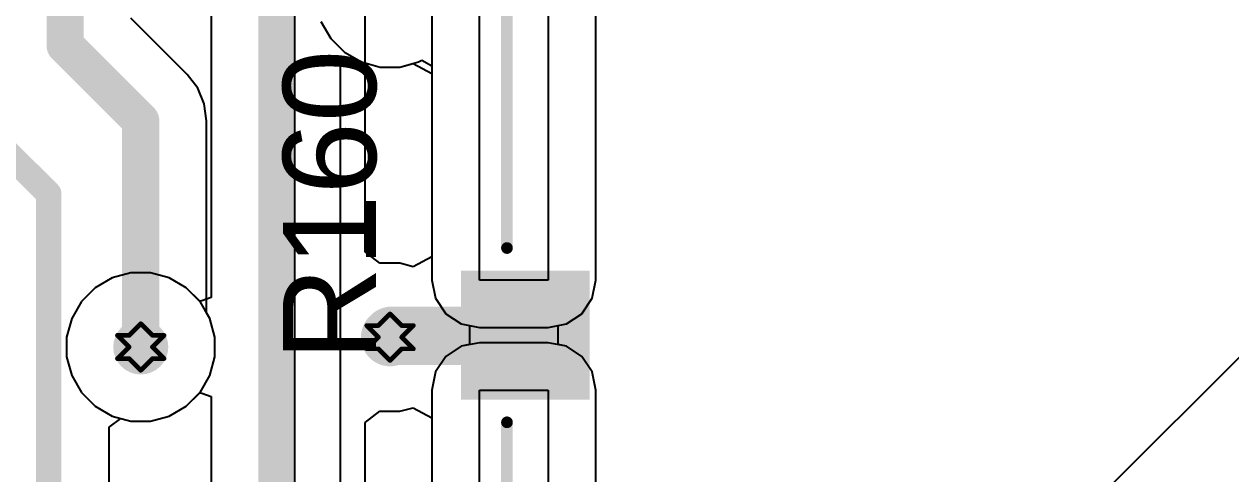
# Model space of a CAD drawing. Header units: inches. Extents: x -3 to 5437, y -3 to 5435.
# Drawn here: x 92.94 to 106.09, y 107.86 to 112.77 of the extents above; entities that cross this region are included whole.
import ezdxf

# ---------------------------------------------------------------- set-up
doc = ezdxf.new("R2010")
doc.units = ezdxf.units.IN
for name, color, linetype in [('Bottom Layer', 5, 'Continuous'), ('Bottom Solder', 6, 'Continuous'), ('Drill Drawing', 1, 'Continuous'), ('GND', 16, 'Continuous'), ('Keep-Out Layer', 6, 'Continuous'), ('PWR', 76, 'Continuous'), ('Top Layer', 1, 'Continuous'), ('Top Overlay', 2, 'Continuous'), ('Top Paste', 8, 'Continuous'), ('Top Solder', 216, 'Continuous'), ('Via Holes', 16, 'Continuous')]:
    doc.layers.add(name, color=color, linetype=linetype)
doc.styles.add('Arial', font='', dxfattribs={"height": 0.2})
doc.styles.get('Arial').set_extended_font_data('Arial')

# ---------------------------------------------------------------- blocks, each defined once
blk = doc.blocks.new('DM3BT_DSF_PEJS_75')
at = {"layer": 'Top Layer'}
blk.add_hatch(color=1, dxfattribs=at).paths.add_polyline_path([(6.05, 3.85), (7.25, 3.85), (7.25, 2.65), (6.05, 2.65)])
at = {"layer": 'Top Paste'}
blk.add_hatch(color=8, dxfattribs=at).paths.add_polyline_path([(6.05, 3.85), (7.25, 3.85), (7.25, 2.65), (6.05, 2.65)])
at = {"layer": 'Top Solder'}
blk.add_hatch(color=216, dxfattribs=at).paths.add_polyline_path([(5.948, 3.952), (7.352, 3.952), (7.352, 2.548), (5.948, 2.548)])
at = {"layer": 'Keep-Out Layer'}
for p, q in [((6.4, 3.85), (6.4, 7.1)), ((7.15, 7.1), (7.15, 3.85)), ((7.15, 3.85), (6.4, 3.85)), ((6.4, -0.95), (6.4, 2.65)), ((6.4, 2.65), (7.15, 2.65)), ((7.15, 2.65), (7.15, -0.95))]:
    blk.add_line(p, q, dxfattribs=at)
at = {"layer": 'Top Overlay'}
for points in [[(6.85, 7.65, 0.127, 0.127, 0), (6.85, 4.2, 0.127, 0.127, 0)], [(6.85, 2.3, 0.127, 0.127, 0), (6.85, -2.2, 0.127, 0.127, 0)]]:
    blk.add_lwpolyline(points, format="xyseb", dxfattribs=at)
for points in [[(6.818, 4.2, 0.0635, 0.0635, 1), (6.882, 4.2, 0.0635, 0.0635, 1)], [(6.818, 2.3, 0.0635, 0.0635, 1), (6.882, 2.3, 0.0635, 0.0635, 1)]]:
    blk.add_lwpolyline(points, format="xyseb", close=True, dxfattribs=at)

msp = doc.modelspace()

# ---------------------------------------------------------------- hatches: boundary and pattern name
at = {"layer": 'Bottom Layer'}
h = msp.add_hatch(color=5, dxfattribs=at)
edge = h.paths.add_edge_path()
edge.add_arc((96.926, 109.352), 0.3, 0, 360)
h = msp.add_hatch(color=5, dxfattribs=at)
edge = h.paths.add_edge_path()
edge.add_arc((94.209, 109.245), 0.3, 0, 360)
at = {"layer": 'Bottom Solder'}
h = msp.add_hatch(color=6, dxfattribs=at)
edge = h.paths.add_edge_path()
edge.add_arc((94.209, 109.245), 0.15, 0, 360)
at = {"layer": 'GND'}
h = msp.add_hatch(color=16, dxfattribs=at)
edge = h.paths.add_edge_path()
edge.add_arc((96.926, 109.352), 0.3, 0, 360)
h = msp.add_hatch(color=16, dxfattribs=at)
edge = h.paths.add_edge_path()
edge.add_arc((94.209, 109.245), 0.3, 0, 360)
at = {"layer": 'PWR'}
h = msp.add_hatch(color=76, dxfattribs=at)
edge = h.paths.add_edge_path()
edge.add_arc((96.926, 109.352), 0.3, 0, 360)
h = msp.add_hatch(color=76, dxfattribs=at)
edge = h.paths.add_edge_path()
edge.add_arc((94.209, 109.245), 0.3, 0, 360)
at = {"layer": 'Top Layer'}
h = msp.add_hatch(color=1, dxfattribs=at)
edge = h.paths.add_edge_path()
edge.add_arc((96.926, 109.352), 0.3, 0, 360)
h = msp.add_hatch(color=1, dxfattribs=at)
edge = h.paths.add_edge_path()
edge.add_arc((94.209, 109.245), 0.3, 0, 360)
at = {"layer": 'Top Solder'}
h = msp.add_hatch(color=216, dxfattribs=at)
edge = h.paths.add_edge_path()
edge.add_arc((94.209, 109.245), 0.15, 0, 360)
at = {"layer": 'Via Holes'}
h = msp.add_hatch(color=7, dxfattribs=at)
edge = h.paths.add_edge_path()
edge.add_arc((96.926, 109.352), 0.15, 0, 360)
h = msp.add_hatch(color=7, dxfattribs=at)
edge = h.paths.add_edge_path()
edge.add_arc((94.209, 109.245), 0.15, 0, 360)

# ---------------------------------------------------------------- linework, layer by layer
at = {"layer": 'Bottom Layer'}
for p, q in [((94.977, 113.538), (94.977, 109.784)), ((99.169, 109.974), (99.169, 113.574)), ((96.386, 112.338), (96.513, 112.412)), ((96.513, 112.412), (96.615, 112.353)), ((96.615, 112.353), (96.82, 112.298)), ((97.033, 112.298), (97.238, 112.353)), ((97.238, 112.353), (97.273, 112.373)), ((97.273, 112.373), (97.383, 112.31)), ((96.386, 84.14), (96.386, 112.338)), ((96.82, 112.298), (97.033, 112.298)), ((97.383, 112.31), (97.383, 109.974)), ((93.897, 109.998), (93.712, 109.892)), ((94.102, 110.053), (93.897, 109.998)), ((94.315, 110.053), (94.102, 110.053)), ((94.52, 109.998), (94.315, 110.053)), ((94.705, 109.892), (94.52, 109.998)), ((97.383, 109.974), (97.423, 109.776)), ((99.13, 109.776), (99.169, 109.974)), ((93.712, 109.892), (93.562, 109.742)), ((94.85, 109.746), (94.705, 109.892)), ((93.562, 109.742), (93.456, 109.557)), ((94.873, 109.748), (94.85, 109.746)), ((94.977, 109.784), (94.873, 109.748)), ((97.423, 109.776), (97.535, 109.608)), ((99.017, 109.608), (99.13, 109.776)), ((97.535, 109.608), (97.703, 109.496)), ((98.849, 109.496), (99.017, 109.608)), ((93.456, 109.557), (93.401, 109.352)), ((97.703, 109.496), (97.901, 109.457)), ((97.901, 109.457), (98.651, 109.457)), ((98.651, 109.457), (98.849, 109.496)), ((93.401, 109.352), (93.401, 109.139)), ((97.703, 109.253), (97.535, 109.141)), ((97.901, 109.292), (97.703, 109.253)), ((98.651, 109.292), (97.901, 109.292)), ((98.849, 109.253), (98.651, 109.292)), ((99.017, 109.141), (98.849, 109.253)), ((93.401, 109.139), (93.456, 108.934)), ((97.535, 109.141), (97.423, 108.973)), ((99.13, 108.973), (99.017, 109.141)), ((93.456, 108.934), (93.562, 108.749)), ((97.423, 108.973), (97.383, 108.774)), ((99.169, 108.774), (99.13, 108.973)), ((93.562, 108.749), (93.712, 108.599)), ((94.705, 108.599), (94.85, 108.744)), ((94.85, 108.744), (94.873, 108.743)), ((94.873, 108.743), (94.977, 108.707)), ((94.977, 108.707), (94.977, 101.892)), ((97.383, 108.774), (97.383, 105.524)), ((99.169, 105.524), (99.169, 108.774)), ((93.712, 108.599), (93.897, 108.492)), ((94.52, 108.492), (94.705, 108.599)), ((93.897, 108.492), (94.102, 108.437)), ((94.102, 108.437), (94.315, 108.437)), ((94.315, 108.437), (94.52, 108.492))]:
    msp.add_line(p, q, dxfattribs=at)
msp.add_lwpolyline([(95.682, 83.744, 0.381, 0.381, 0), (95.682, 113.538, 0.381, 0.381, 0)], format="xyseb", dxfattribs=at)
at = {"layer": 'Bottom Solder'}
msp.add_line((0.338, 3.382), (5436.901, 5435.166), dxfattribs=at)
at = {"layer": 'Drill Drawing'}
for points in [[(96.799, 109.479, 0.0508, 0.0508, 0), (96.926, 109.606, 0.0508, 0.0508, 0)], [(96.926, 109.606, 0.0508, 0.0508, 0), (97.053, 109.479, 0.0508, 0.0508, 0)], [(94.082, 109.372, 0.0508, 0.0508, 0), (94.209, 109.499, 0.0508, 0.0508, 0)], [(94.209, 109.499, 0.0508, 0.0508, 0), (94.336, 109.372, 0.0508, 0.0508, 0)], [(96.672, 109.479, 0.0508, 0.0508, 0), (96.799, 109.352, 0.0508, 0.0508, 0)], [(96.672, 109.479, 0.0508, 0.0508, 0), (96.799, 109.479, 0.0508, 0.0508, 0)], [(97.053, 109.479, 0.0508, 0.0508, 0), (97.18, 109.479, 0.0508, 0.0508, 0)], [(97.053, 109.352, 0.0508, 0.0508, 0), (97.18, 109.479, 0.0508, 0.0508, 0)], [(93.955, 109.372, 0.0508, 0.0508, 0), (94.082, 109.245, 0.0508, 0.0508, 0)], [(93.955, 109.372, 0.0508, 0.0508, 0), (94.082, 109.372, 0.0508, 0.0508, 0)], [(94.336, 109.372, 0.0508, 0.0508, 0), (94.463, 109.372, 0.0508, 0.0508, 0)], [(94.336, 109.245, 0.0508, 0.0508, 0), (94.463, 109.372, 0.0508, 0.0508, 0)], [(96.672, 109.225, 0.0508, 0.0508, 0), (96.799, 109.352, 0.0508, 0.0508, 0)], [(97.053, 109.352, 0.0508, 0.0508, 0), (97.18, 109.225, 0.0508, 0.0508, 0)], [(93.955, 109.118, 0.0508, 0.0508, 0), (94.082, 109.245, 0.0508, 0.0508, 0)], [(94.336, 109.245, 0.0508, 0.0508, 0), (94.463, 109.118, 0.0508, 0.0508, 0)], [(96.672, 109.225, 0.0508, 0.0508, 0), (96.799, 109.225, 0.0508, 0.0508, 0)], [(96.799, 109.225, 0.0508, 0.0508, 0), (96.926, 109.098, 0.0508, 0.0508, 0)], [(96.926, 109.098, 0.0508, 0.0508, 0), (97.053, 109.225, 0.0508, 0.0508, 0)], [(97.053, 109.225, 0.0508, 0.0508, 0), (97.18, 109.225, 0.0508, 0.0508, 0)], [(93.955, 109.118, 0.0508, 0.0508, 0), (94.082, 109.118, 0.0508, 0.0508, 0)], [(94.082, 109.118, 0.0508, 0.0508, 0), (94.209, 108.991, 0.0508, 0.0508, 0)], [(94.209, 108.991, 0.0508, 0.0508, 0), (94.336, 109.118, 0.0508, 0.0508, 0)], [(94.336, 109.118, 0.0508, 0.0508, 0), (94.463, 109.118, 0.0508, 0.0508, 0)]]:
    msp.add_lwpolyline(points, format="xyseb", dxfattribs=at)
for points in [[(96.914, 109.606, 0.0254, 0.0254, 1), (96.939, 109.606, 0.0254, 0.0254, 1)], [(96.914, 109.606, 0.0254, 0.0254, 1), (96.939, 109.606, 0.0254, 0.0254, 1)], [(94.196, 109.499, 0.0254, 0.0254, 1), (94.221, 109.499, 0.0254, 0.0254, 1)], [(94.196, 109.499, 0.0254, 0.0254, 1), (94.221, 109.499, 0.0254, 0.0254, 1)], [(96.66, 109.479, 0.0254, 0.0254, 1), (96.685, 109.479, 0.0254, 0.0254, 1)], [(96.66, 109.479, 0.0254, 0.0254, 1), (96.685, 109.479, 0.0254, 0.0254, 1)], [(96.787, 109.479, 0.0254, 0.0254, 1), (96.812, 109.479, 0.0254, 0.0254, 1)], [(96.787, 109.479, 0.0254, 0.0254, 1), (96.812, 109.479, 0.0254, 0.0254, 1)], [(97.041, 109.479, 0.0254, 0.0254, 1), (97.066, 109.479, 0.0254, 0.0254, 1)], [(97.041, 109.479, 0.0254, 0.0254, 1), (97.066, 109.479, 0.0254, 0.0254, 1)], [(97.168, 109.479, 0.0254, 0.0254, 1), (97.193, 109.479, 0.0254, 0.0254, 1)], [(97.168, 109.479, 0.0254, 0.0254, 1), (97.193, 109.479, 0.0254, 0.0254, 1)], [(93.942, 109.372, 0.0254, 0.0254, 1), (93.967, 109.372, 0.0254, 0.0254, 1)], [(93.942, 109.372, 0.0254, 0.0254, 1), (93.967, 109.372, 0.0254, 0.0254, 1)], [(94.069, 109.372, 0.0254, 0.0254, 1), (94.094, 109.372, 0.0254, 0.0254, 1)], [(94.069, 109.372, 0.0254, 0.0254, 1), (94.094, 109.372, 0.0254, 0.0254, 1)], [(94.323, 109.372, 0.0254, 0.0254, 1), (94.348, 109.372, 0.0254, 0.0254, 1)], [(94.323, 109.372, 0.0254, 0.0254, 1), (94.348, 109.372, 0.0254, 0.0254, 1)], [(94.45, 109.372, 0.0254, 0.0254, 1), (94.475, 109.372, 0.0254, 0.0254, 1)], [(94.45, 109.372, 0.0254, 0.0254, 1), (94.475, 109.372, 0.0254, 0.0254, 1)], [(96.787, 109.352, 0.0254, 0.0254, 1), (96.812, 109.352, 0.0254, 0.0254, 1)], [(96.787, 109.352, 0.0254, 0.0254, 1), (96.812, 109.352, 0.0254, 0.0254, 1)], [(97.041, 109.352, 0.0254, 0.0254, 1), (97.066, 109.352, 0.0254, 0.0254, 1)], [(97.041, 109.352, 0.0254, 0.0254, 1), (97.066, 109.352, 0.0254, 0.0254, 1)], [(94.069, 109.245, 0.0254, 0.0254, 1), (94.094, 109.245, 0.0254, 0.0254, 1)], [(94.069, 109.245, 0.0254, 0.0254, 1), (94.094, 109.245, 0.0254, 0.0254, 1)], [(94.323, 109.245, 0.0254, 0.0254, 1), (94.348, 109.245, 0.0254, 0.0254, 1)], [(94.323, 109.245, 0.0254, 0.0254, 1), (94.348, 109.245, 0.0254, 0.0254, 1)], [(96.66, 109.225, 0.0254, 0.0254, 1), (96.685, 109.225, 0.0254, 0.0254, 1)], [(96.66, 109.225, 0.0254, 0.0254, 1), (96.685, 109.225, 0.0254, 0.0254, 1)], [(96.787, 109.225, 0.0254, 0.0254, 1), (96.812, 109.225, 0.0254, 0.0254, 1)], [(96.787, 109.225, 0.0254, 0.0254, 1), (96.812, 109.225, 0.0254, 0.0254, 1)], [(97.041, 109.225, 0.0254, 0.0254, 1), (97.066, 109.225, 0.0254, 0.0254, 1)], [(97.041, 109.225, 0.0254, 0.0254, 1), (97.066, 109.225, 0.0254, 0.0254, 1)], [(97.168, 109.225, 0.0254, 0.0254, 1), (97.193, 109.225, 0.0254, 0.0254, 1)], [(97.168, 109.225, 0.0254, 0.0254, 1), (97.193, 109.225, 0.0254, 0.0254, 1)], [(93.942, 109.118, 0.0254, 0.0254, 1), (93.967, 109.118, 0.0254, 0.0254, 1)], [(93.942, 109.118, 0.0254, 0.0254, 1), (93.967, 109.118, 0.0254, 0.0254, 1)], [(94.069, 109.118, 0.0254, 0.0254, 1), (94.094, 109.118, 0.0254, 0.0254, 1)], [(94.069, 109.118, 0.0254, 0.0254, 1), (94.094, 109.118, 0.0254, 0.0254, 1)], [(94.323, 109.118, 0.0254, 0.0254, 1), (94.348, 109.118, 0.0254, 0.0254, 1)], [(94.323, 109.118, 0.0254, 0.0254, 1), (94.348, 109.118, 0.0254, 0.0254, 1)], [(94.45, 109.118, 0.0254, 0.0254, 1), (94.475, 109.118, 0.0254, 0.0254, 1)], [(94.45, 109.118, 0.0254, 0.0254, 1), (94.475, 109.118, 0.0254, 0.0254, 1)], [(96.914, 109.098, 0.0254, 0.0254, 1), (96.939, 109.098, 0.0254, 0.0254, 1)], [(96.914, 109.098, 0.0254, 0.0254, 1), (96.939, 109.098, 0.0254, 0.0254, 1)], [(94.196, 108.991, 0.0254, 0.0254, 1), (94.221, 108.991, 0.0254, 0.0254, 1)], [(94.196, 108.991, 0.0254, 0.0254, 1), (94.221, 108.991, 0.0254, 0.0254, 1)]]:
    msp.add_lwpolyline(points, format="xyseb", close=True, dxfattribs=at)
at = {"layer": 'GND'}
for p, q in [((99.169, 109.974), (99.169, 113.574)), ((96.173, 112.794), (96.28, 112.61)), ((96.28, 112.61), (96.43, 112.46)), ((96.43, 112.46), (96.615, 112.353)), ((96.615, 112.353), (96.82, 112.298)), ((96.82, 112.298), (97.033, 112.298)), ((97.033, 112.298), (97.18, 112.338)), ((97.18, 112.338), (97.383, 112.228)), ((97.383, 112.228), (97.383, 109.974)), ((93.897, 109.998), (93.712, 109.892)), ((94.102, 110.053), (93.897, 109.998)), ((94.315, 110.053), (94.102, 110.053)), ((94.52, 109.998), (94.315, 110.053)), ((94.705, 109.892), (94.52, 109.998)), ((97.383, 109.974), (97.423, 109.776)), ((99.13, 109.776), (99.169, 109.974)), ((93.712, 109.892), (93.562, 109.742)), ((94.855, 109.742), (94.705, 109.892)), ((93.562, 109.742), (93.456, 109.557)), ((94.962, 109.557), (94.855, 109.742)), ((97.423, 109.776), (97.535, 109.608)), ((99.017, 109.608), (99.13, 109.776)), ((97.535, 109.608), (97.703, 109.496)), ((98.849, 109.496), (99.017, 109.608)), ((93.456, 109.557), (93.401, 109.352)), ((95.017, 109.352), (94.962, 109.557)), ((97.703, 109.496), (97.793, 109.478)), ((97.793, 109.478), (97.793, 109.271)), ((98.759, 109.478), (98.849, 109.496)), ((98.759, 109.271), (98.759, 109.478)), ((93.401, 109.352), (93.401, 109.139)), ((95.017, 109.139), (95.017, 109.352)), ((97.703, 109.253), (97.535, 109.141)), ((97.793, 109.271), (97.703, 109.253)), ((98.849, 109.253), (98.759, 109.271)), ((99.017, 109.141), (98.849, 109.253)), ((93.401, 109.139), (93.456, 108.934)), ((94.962, 108.934), (95.017, 109.139)), ((97.535, 109.141), (97.423, 108.973)), ((99.13, 108.973), (99.017, 109.141)), ((93.456, 108.934), (93.562, 108.749)), ((94.855, 108.749), (94.962, 108.934)), ((97.423, 108.973), (97.383, 108.774)), ((99.169, 108.774), (99.13, 108.973)), ((93.562, 108.749), (93.712, 108.599)), ((94.705, 108.599), (94.855, 108.749)), ((97.383, 108.774), (97.383, 105.524)), ((99.169, 105.524), (99.169, 108.774)), ((93.712, 108.599), (93.897, 108.492)), ((94.52, 108.492), (94.705, 108.599)), ((93.897, 108.492), (94.102, 108.437)), ((94.102, 108.437), (94.315, 108.437)), ((94.315, 108.437), (94.52, 108.492))]:
    msp.add_line(p, q, dxfattribs=at)
at = {"layer": 'PWR'}
for p, q in [((95.885, 114.28), (95.885, 99.439)), ((96.654, 110.282), (96.654, 113.852)), ((97.383, 113.574), (97.383, 110.23)), ((99.169, 109.974), (99.169, 113.574)), ((96.815, 110.158), (96.654, 110.282)), ((96.82, 110.16), (96.815, 110.158)), ((97.033, 110.16), (96.82, 110.16)), ((97.18, 110.12), (97.033, 110.16)), ((97.383, 110.23), (97.18, 110.12)), ((99.13, 109.776), (99.169, 109.974)), ((99.017, 109.608), (99.13, 109.776)), ((98.849, 109.496), (99.017, 109.608)), ((98.759, 109.478), (98.849, 109.496)), ((98.759, 109.271), (98.759, 109.478)), ((98.849, 109.253), (98.759, 109.271)), ((99.017, 109.141), (98.849, 109.253)), ((99.13, 108.973), (99.017, 109.141)), ((99.169, 108.774), (99.13, 108.973)), ((99.169, 105.524), (99.169, 108.774)), ((96.654, 108.421), (96.815, 108.545)), ((96.815, 108.545), (96.82, 108.544)), ((96.82, 108.544), (97.033, 108.544)), ((97.033, 108.544), (97.18, 108.583)), ((97.18, 108.583), (97.383, 108.473)), ((96.654, 99.757), (96.654, 108.421)), ((97.383, 108.473), (97.383, 105.524))]:
    msp.add_line(p, q, dxfattribs=at)
at = {"layer": 'Top Layer'}
for p, q in [((99.169, 109.974), (99.169, 113.574)), ((94.716, 112.218), (94.102, 112.831)), ((96.173, 112.794), (96.28, 112.61)), ((96.28, 112.61), (96.43, 112.46)), ((96.43, 112.46), (96.615, 112.353)), ((96.615, 112.353), (96.82, 112.298)), ((97.033, 112.298), (97.238, 112.353)), ((97.238, 112.353), (97.273, 112.373)), ((97.273, 112.373), (97.383, 112.31)), ((94.83, 112.069), (94.716, 112.218)), ((96.82, 112.298), (97.033, 112.298)), ((97.383, 112.31), (97.383, 109.974)), ((94.901, 111.896), (94.83, 112.069)), ((94.926, 111.71), (94.901, 111.896)), ((94.926, 109.619), (94.926, 111.71)), ((97.383, 109.974), (97.423, 109.776)), ((99.13, 109.776), (99.169, 109.974)), ((97.423, 109.776), (97.535, 109.608)), ((99.017, 109.608), (99.13, 109.776)), ((94.962, 109.557), (94.926, 109.619)), ((97.535, 109.608), (97.703, 109.496)), ((98.849, 109.496), (99.017, 109.608)), ((95.017, 109.352), (94.962, 109.557)), ((97.703, 109.496), (97.901, 109.457)), ((97.901, 109.457), (98.651, 109.457)), ((98.651, 109.457), (98.849, 109.496)), ((95.017, 109.139), (95.017, 109.352)), ((97.703, 109.253), (97.535, 109.141)), ((97.901, 109.292), (97.703, 109.253)), ((98.651, 109.292), (97.901, 109.292)), ((98.849, 109.253), (98.651, 109.292)), ((99.017, 109.141), (98.849, 109.253)), ((94.962, 108.934), (95.017, 109.139)), ((97.535, 109.141), (97.423, 108.973)), ((99.13, 108.973), (99.017, 109.141)), ((94.855, 108.749), (94.962, 108.934)), ((97.423, 108.973), (97.383, 108.774)), ((99.169, 108.774), (99.13, 108.973)), ((94.705, 108.599), (94.855, 108.749)), ((97.383, 108.774), (97.383, 105.524)), ((99.169, 105.524), (99.169, 108.774)), ((94.52, 108.492), (94.705, 108.599)), ((93.866, 108.369), (93.993, 108.467)), ((93.993, 108.467), (94.102, 108.437)), ((94.102, 108.437), (94.315, 108.437)), ((94.315, 108.437), (94.52, 108.492)), ((93.866, 100.825), (93.866, 108.369))]:
    msp.add_line(p, q, dxfattribs=at)
for points in [[(93.385, 112.534, 0.406, 0.406, 0), (93.385, 116.308, 0.406, 0.406, 0)], [(93.385, 112.534, 0.406, 0.406, 0), (94.209, 111.71, 0.406, 0.406, 0)], [(94.209, 109.245, 0.406, 0.406, 0), (94.209, 111.71, 0.406, 0.406, 0)], [(92.546, 111.575, 0.279, 0.279, 0), (93.205, 110.916, 0.279, 0.279, 0)], [(93.205, 87.121, 0.279, 0.279, 0), (93.205, 110.916, 0.279, 0.279, 0)], [(96.926, 109.352, 0.635, 0.635, 0), (96.942, 109.368, 0.635, 0.635, 0)], [(96.942, 109.368, 0.635, 0.635, 0), (98.401, 109.368, 0.635, 0.635, 0)]]:
    msp.add_lwpolyline(points, format="xyseb", dxfattribs=at)
for points in [[(93.283, 112.534, 0.203, 0.203, 1), (93.486, 112.534, 0.203, 0.203, 1)], [(93.283, 112.534, 0.203, 0.203, 1), (93.486, 112.534, 0.203, 0.203, 1)], [(94.107, 111.71, 0.203, 0.203, 1), (94.31, 111.71, 0.203, 0.203, 1)], [(94.107, 111.71, 0.203, 0.203, 1), (94.31, 111.71, 0.203, 0.203, 1)], [(93.135, 110.916, 0.14, 0.14, 1), (93.275, 110.916, 0.14, 0.14, 1)], [(93.135, 110.916, 0.14, 0.14, 1), (93.275, 110.916, 0.14, 0.14, 1)], [(96.768, 109.352, 0.318, 0.318, 1), (97.085, 109.352, 0.318, 0.318, 1)], [(96.784, 109.368, 0.318, 0.318, 1), (97.101, 109.368, 0.318, 0.318, 1)], [(96.784, 109.368, 0.318, 0.318, 1), (97.101, 109.368, 0.318, 0.318, 1)], [(98.242, 109.368, 0.318, 0.318, 1), (98.56, 109.368, 0.318, 0.318, 1)], [(94.107, 109.245, 0.203, 0.203, 1), (94.31, 109.245, 0.203, 0.203, 1)]]:
    msp.add_lwpolyline(points, format="xyseb", close=True, dxfattribs=at)
at = {"layer": 'Top Solder'}
msp.add_line((0.338, 3.382), (5436.901, 5435.166), dxfattribs=at)

# ---------------------------------------------------------------- block references
at = {"rotation": 180}
msp.add_blockref('DM3BT_DSF_PEJS_75', (105.051, 112.624), dxfattribs=at)

# ---------------------------------------------------------------- texts
at = {"layer": 'Top Overlay', "style": 'Arial'}
msp.add_text('R160', height=1.016, rotation=90, dxfattribs=at).set_placement((96.774, 109.094))

doc.saveas('drawing.dxf')
